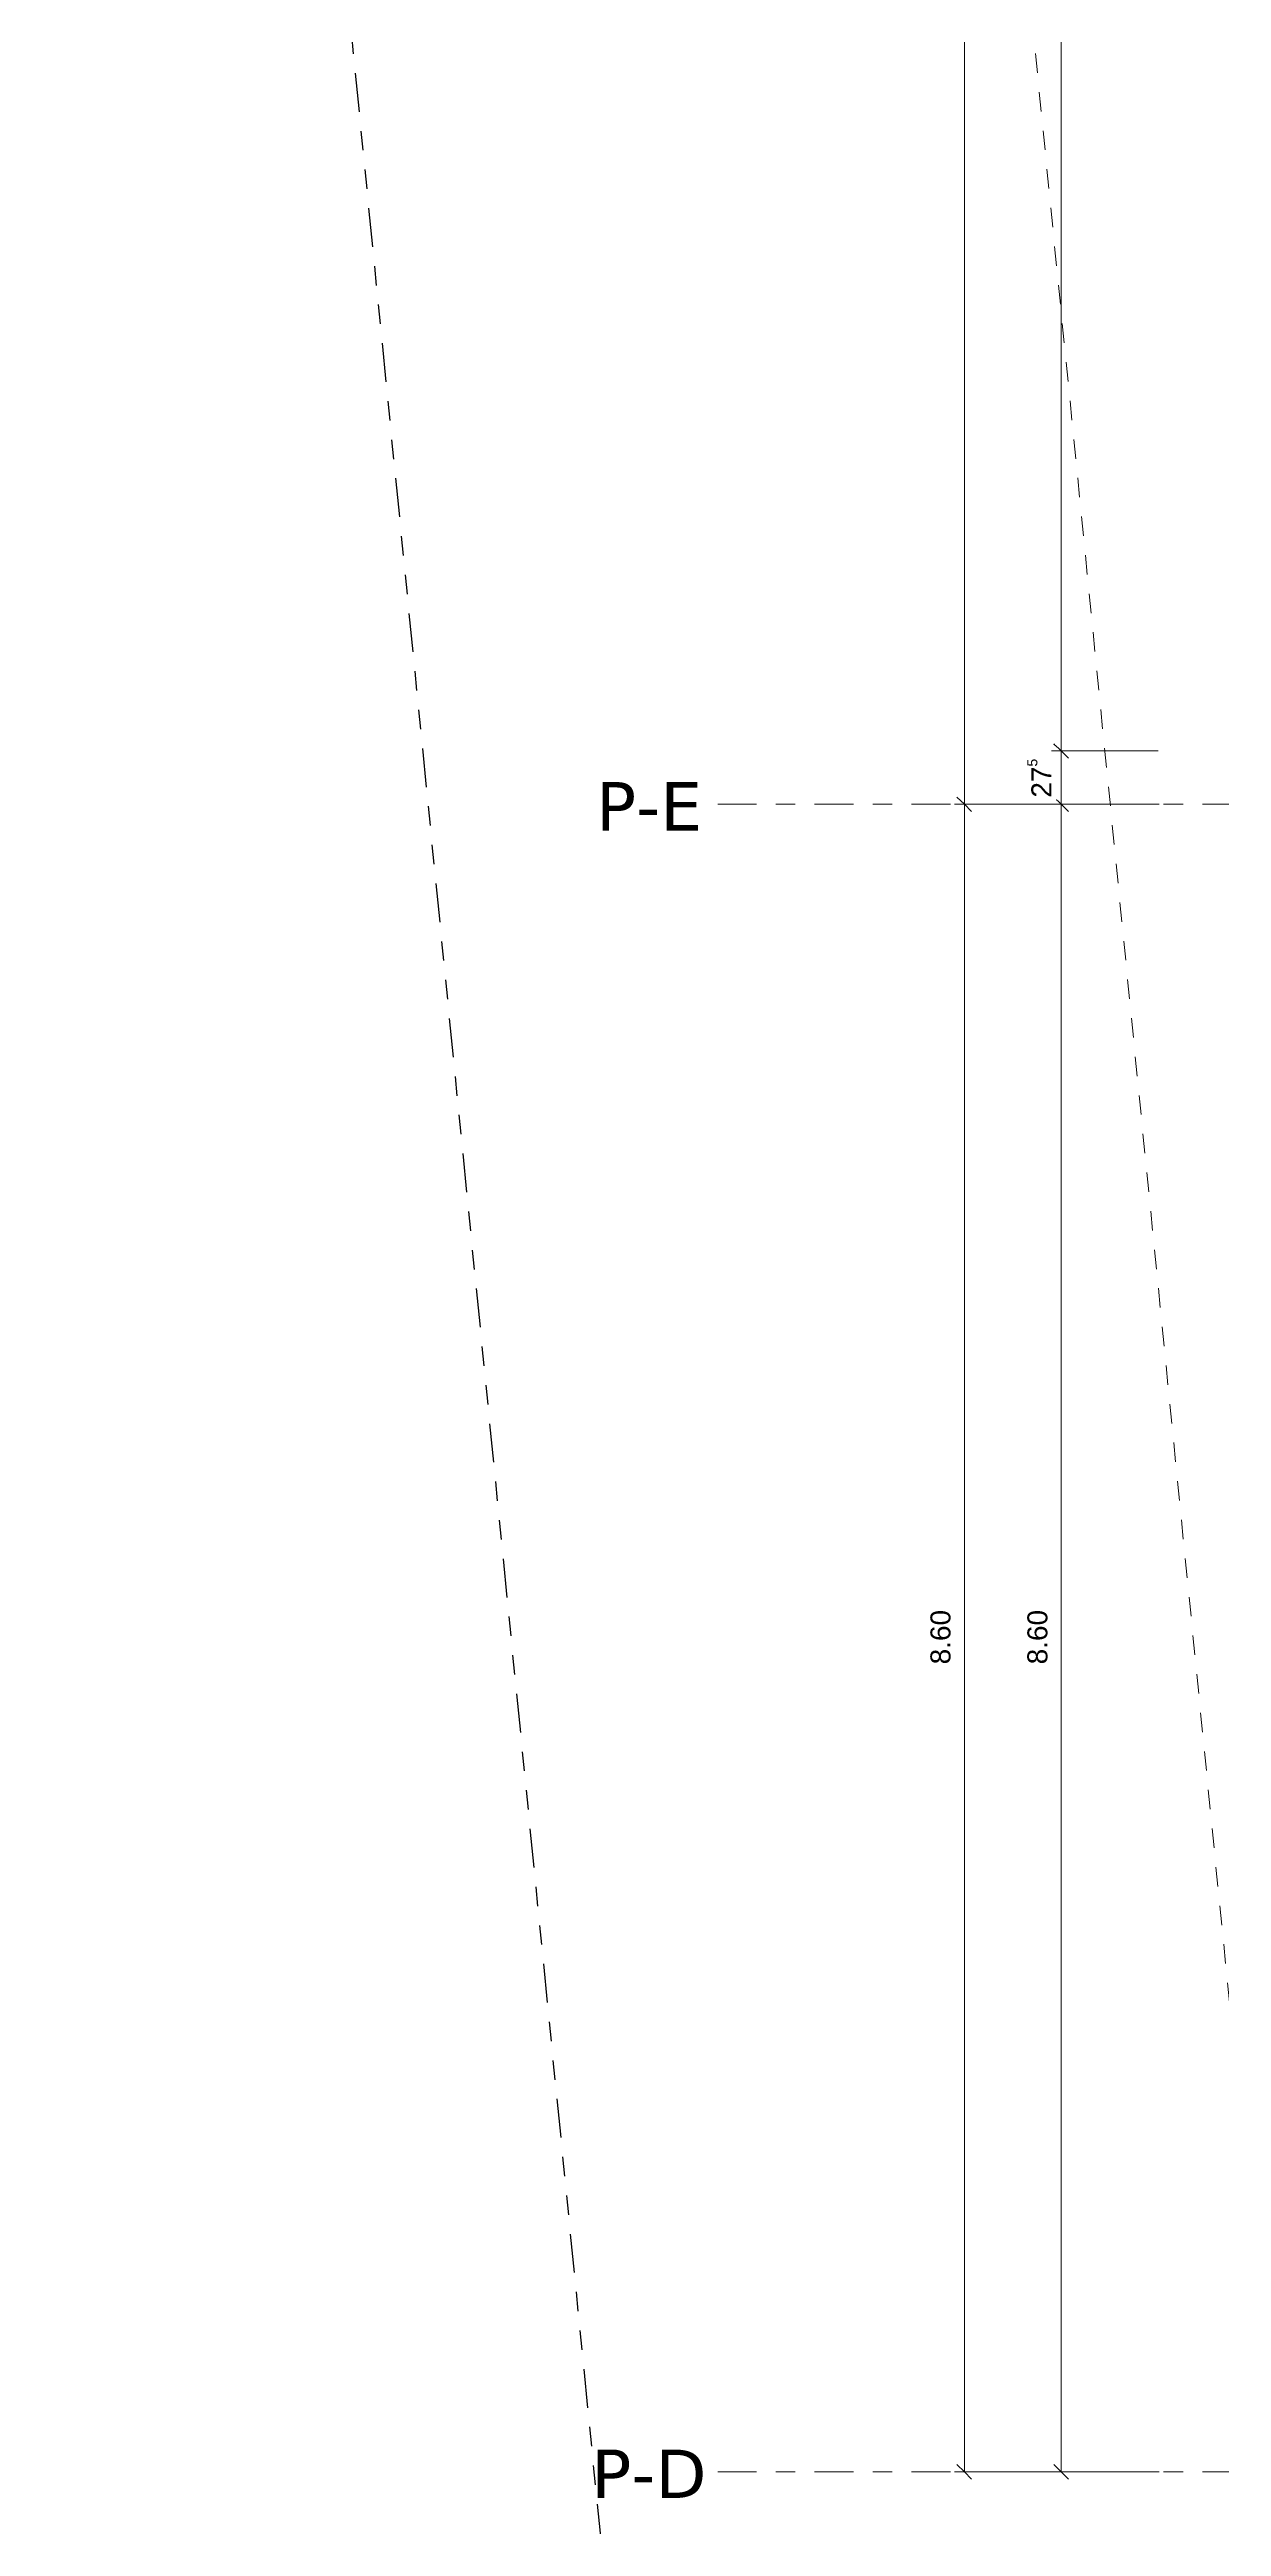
# Model space of a CAD drawing. Header units: metres. Extents: x -85.4 to -16.9, y -4 to 38.1.
# Drawn here: x -84.23 to -78.18, y 3.69 to 16.47 of the extents above; entities that cross this region are included whole.
import ezdxf

# ---------------------------------------------------------------- set-up
doc = ezdxf.new("R2010")
doc.units = ezdxf.units.M
for name, pattern in [('_Grundgrenze_', [0.45, 0.2, -0.05, 0.05, -0.05, 0.05, -0.05]), ('_Rasterlinie_', [0.375, 0.2, -0.05, 0.075, -0.05]), ('_Strichliert - Fein_', [0.15, 0.1, -0.05])]:
    doc.linetypes.add(name, pattern=pattern)
for name, color, linetype, lineweight in [('A-____-____-DIMS', 7, 'Continuous', 5), ('A-____-____-DIMS-50', 7, 'Continuous', 5), ('S-GRID-____-OTLN', 7, 'Continuous', 5)]:
    doc.layers.add(name, color=color, linetype=linetype, lineweight=lineweight)
for name, color, linetype, lineweight, true_color in [('A-DETL-____-OTLN', 5, 'Continuous', 9, 0x0000ff), ('C-PROP-LINE-OTLN', 7, '_Grundgrenze_', 25, 0x800000), ('S-GRID-____-IDEN', 7, 'Continuous', 9, 0x5555aa)]:
    doc.layers.add(name, color=color, linetype=linetype, lineweight=lineweight, true_color=true_color)
doc.styles.add('Arial_B', font='arial.ttf', dxfattribs={"height": 0.103175})
doc.styles.add('Verdana_B', font='verdana.ttf', dxfattribs={"height": 0.25})
doc.dimstyles.new('SUB_Rohbau_Aussen_Vermassung', dxfattribs={"dimscale": 0.3048, "dimtxt": 0.102026, "dimasz": 0.246063, "dimexe": 0.164042, "dimexo": 0.0625, "dimgap": 0.123031, "dimtad": 1, "dimrnd": 0.005, "dimzin": 0, "dimdsep": 46, "dimtxsty": 'Arial_B', "dimblk1": 'OBLIQUE', "dimblk2": 'OBLIQUE', "dimsah": 1, "dimcen": 0.09, "dimazin": 0, "dimtfac": 1, "dimtdec": 4, "dimtix": 1, "dimtmove": 0, "dimatfit": 3, "dimfxl": 1.64042, "dimfxlon": 1, "dimtvp": 1, "dimtfill": 1, "dimtolj": 1, "dimtzin": 0, "dimarcsym": 2})
doc.dimstyles.new('SUB_Rohbau_Aussen_Vermassung_1', dxfattribs={"dimscale": 0.3048, "dimtxt": 0.102026, "dimasz": 0.246063, "dimexe": 0.164042, "dimexo": 0.0625, "dimgap": 0.123031, "dimtad": 1, "dimdec": 1, "dimlfac": 100, "dimrnd": 0.5, "dimdsep": 46, "dimtxsty": 'Arial_B', "dimblk1": 'OBLIQUE', "dimblk2": 'OBLIQUE', "dimsah": 1, "dimcen": 0.09, "dimazin": 0, "dimtfac": 1, "dimtdec": 4, "dimtix": 1, "dimtmove": 0, "dimatfit": 3, "dimfxl": 1.64042, "dimfxlon": 1, "dimtvp": 1, "dimtfill": 1, "dimtolj": 1, "dimtzin": 0, "dimarcsym": 2})

# ---------------------------------------------------------------- blocks, each defined once
blk = doc.blocks.new('Family - ___-13919876--01_UG_OK_FFB_AF_lo')
at = {"layer": 'C-PROP-LINE-OTLN'}
blk.add_line((-80.687, -3.355), (-84.226, 32.196), dxfattribs=at)
blk = doc.blocks.new('DIMBLOCK2--01_UG_OK_FFB_AF_lo')
at = {"layer": 'A-____-____-DIMS-50'}
for p, q in [((-79.508, 21.177), (-79.546, 21.214)), ((-79.508, 21.177), (-79.558, 21.177)), ((-79.508, 21.177), (-79.508, 12.577)), ((-79.508, 21.177), (-79.471, 21.139)), ((-79.508, 21.177), (-79.008, 21.177)), ((-79.508, 12.577), (-79.558, 12.577)), ((-79.508, 12.577), (-79.546, 12.614)), ((-79.508, 12.577), (-79.471, 12.539)), ((-79.508, 12.577), (-79.008, 12.577))]:
    blk.add_line(p, q, dxfattribs=at)
at = {"layer": 'A-____-____-DIMS-50', "color": 0, "insert": (-79.683, 16.741), "char_height": 0.1032, "width": 0.32565, "attachment_point": 1, "rotation": 90, "line_spacing_factor": 0.941778, "style": 'Arial_B', "bg_fill": 3, "box_fill_scale": 1.25, "bg_fill_color": 256, "bg_fill_true_color": 13158600, "bg_fill_transparency": 0}
blk.add_mtext('8.60', dxfattribs=at)
blk = doc.blocks.new('_Oblique')
at = {"color": 0, "linetype": 'ByBlock', "lineweight": -2}
blk.add_line((-0.5, -0.5), (0.5, 0.5), dxfattribs=at)
blk = doc.blocks.new('DIMBLOCK3--01_UG_OK_FFB_AF_lo')
at = {"layer": 'A-____-____-DIMS-50'}
for p, q in [((-79.508, 12.577), (-79.558, 12.577)), ((-79.508, 12.577), (-79.546, 12.614)), ((-79.508, 12.577), (-79.508, 3.977)), ((-79.508, 12.577), (-79.471, 12.539)), ((-79.508, 12.577), (-79.008, 12.577)), ((-79.508, 3.977), (-79.558, 3.977)), ((-79.508, 3.977), (-79.546, 4.014)), ((-79.508, 3.977), (-79.471, 3.939)), ((-79.508, 3.977), (-79.008, 3.977))]:
    blk.add_line(p, q, dxfattribs=at)
at = {"layer": 'A-____-____-DIMS-50', "color": 0, "insert": (-79.683, 8.141), "char_height": 0.1032, "width": 0.32565, "attachment_point": 1, "rotation": 90, "line_spacing_factor": 0.941778, "style": 'Arial_B', "bg_fill": 3, "box_fill_scale": 1.25, "bg_fill_color": 256, "bg_fill_true_color": 13158600, "bg_fill_transparency": 0}
blk.add_mtext('8.60', dxfattribs=at)
blk = doc.blocks.new('DIMBLOCK4--01_UG_OK_FFB_AF_lo')
at = {"layer": 'A-____-____-DIMS-50'}
for p, q in [((-79.008, 12.577), (-79.058, 12.577)), ((-79.008, 12.577), (-79.046, 12.614)), ((-79.008, 3.977), (-79.008, 12.577)), ((-79.008, 12.577), (-78.971, 12.539)), ((-79.008, 12.577), (-78.504, 12.577)), ((-79.008, 3.977), (-79.058, 3.977)), ((-79.008, 3.977), (-79.046, 4.014)), ((-79.008, 3.977), (-78.971, 3.939)), ((-79.008, 3.977), (-78.504, 3.977))]:
    blk.add_line(p, q, dxfattribs=at)
at = {"layer": 'A-____-____-DIMS-50', "color": 0, "insert": (-79.183, 8.141), "char_height": 0.1032, "width": 0.32565, "attachment_point": 1, "rotation": 90, "line_spacing_factor": 0.941778, "style": 'Arial_B', "bg_fill": 3, "box_fill_scale": 1.25, "bg_fill_color": 256, "bg_fill_true_color": 13158600, "bg_fill_transparency": 0}
blk.add_mtext('8.60', dxfattribs=at)
blk = doc.blocks.new('DIMBLOCK5--01_UG_OK_FFB_AF_lo')
at = {"layer": 'A-____-____-DIMS-50'}
for p, q in [((-79.008, 12.852), (-79.058, 12.852)), ((-79.008, 12.852), (-79.046, 12.889)), ((-79.008, 12.577), (-79.008, 12.852)), ((-79.008, 12.852), (-78.971, 12.814)), ((-79.008, 12.852), (-78.508, 12.852)), ((-79.008, 12.577), (-79.058, 12.577)), ((-79.008, 12.577), (-79.046, 12.614)), ((-79.008, 12.577), (-78.971, 12.539)), ((-79.008, 12.577), (-78.504, 12.577))]:
    blk.add_line(p, q, dxfattribs=at)
at = {"layer": 'A-____-____-DIMS-50', "color": 0, "insert": (-79.183, 12.611), "char_height": 0.10317, "width": 0.24852, "attachment_point": 1, "rotation": 90, "line_spacing_factor": 0.941778, "style": 'Arial_B', "bg_fill": 3, "box_fill_scale": 1.25, "bg_fill_color": 256, "bg_fill_true_color": 13158600, "bg_fill_transparency": 0}
blk.add_mtext('27\\A2\\H0.5x;\\S5^  ;\\H2x;', dxfattribs=at)
blk = doc.blocks.new('DIMBLOCK6--01_UG_OK_FFB_AF_lo')
at = {"layer": 'A-____-____-DIMS-50'}
for p, q in [((-79.008, 21.177), (-79.046, 21.214)), ((-79.008, 21.177), (-79.058, 21.177)), ((-79.008, 12.852), (-79.008, 21.177)), ((-79.008, 21.177), (-78.971, 21.139)), ((-79.008, 21.177), (-78.504, 21.177)), ((-79.008, 12.852), (-79.058, 12.852)), ((-79.008, 12.852), (-79.046, 12.889)), ((-79.008, 12.852), (-78.971, 12.814)), ((-79.008, 12.852), (-78.508, 12.852))]:
    blk.add_line(p, q, dxfattribs=at)
at = {"layer": 'A-____-____-DIMS-50', "color": 0, "insert": (-79.183, 16.852), "char_height": 0.10317, "width": 0.38809, "attachment_point": 1, "rotation": 90, "line_spacing_factor": 0.941778, "style": 'Arial_B', "bg_fill": 3, "box_fill_scale": 1.25, "bg_fill_color": 256, "bg_fill_true_color": 13158600, "bg_fill_transparency": 0}
blk.add_mtext('8.32\\A2\\H0.5x;\\S5^  ;\\H2x;', dxfattribs=at)

msp = doc.modelspace()

# ---------------------------------------------------------------- linework, layer by layer
at = {"layer": 'A-DETL-____-OTLN', "color": 30, "linetype": '_Strichliert - Fein_', "true_color": 0xff8000}
msp.add_line((-80.2114, 27.1957), (-77.1697, -3.3553), dxfattribs=at)
at = {"layer": 'S-GRID-____-OTLN', "color": 8, "linetype": '_Rasterlinie_', "true_color": 0x808080}
for p, q in [((-80.7802, 12.5766), (-33.0021, 12.5766)), ((-80.7802, 3.9766), (-33.0021, 3.9766))]:
    msp.add_line(p, q, dxfattribs=at)

# ---------------------------------------------------------------- block references
at = {"layer": 'C-PROP-LINE-OTLN'}
msp.add_blockref('Family - ___-13919876--01_UG_OK_FFB_AF_lo', (0, 0), dxfattribs=at)

# ---------------------------------------------------------------- texts
at = {"layer": 'S-GRID-____-IDEN', "color": 8, "lineweight": 5, "true_color": 0x808080, "char_height": 0.25, "attachment_point": 1, "style": 'Verdana_B'}
for s, insert, width in [('P-E', (-81.4077, 12.6911), 0.789662), ('P-D', (-81.4324, 4.0911), 0.849789)]:
    msp.add_mtext(s, dxfattribs=dict(at, insert=insert, width=width))

# ---------------------------------------------------------------- next in the draw order: dimensions: what is measured, and where the dimension line sits
at = {"layer": 'A-____-____-DIMS'}
dim = msp.add_linear_dim(base=(-79.508, 12.5766), p1=(-79.008, 21.1766), p2=(-79.008, 12.5766), angle=90, dimstyle='SUB_Rohbau_Aussen_Vermassung', override={"dimpost": '<>', "dimfxl": 8.599996}, dxfattribs=at)
dim.commit()
dim.dimension.update_dxf_attribs({"geometry": 'DIMBLOCK2--01_UG_OK_FFB_AF_lo', "text_midpoint": (-79.5982, 16.8766)})

# ---------------------------------------------------------------- next in the draw order: dimensions: what is measured, and where the dimension line sits
dim = msp.add_linear_dim(base=(-79.508, 3.9766), p1=(-79.008, 12.5766), p2=(-79.008, 3.9766), angle=90, dimstyle='SUB_Rohbau_Aussen_Vermassung', override={"dimpost": '<>', "dimfxl": 8.600004}, dxfattribs=at)
dim.commit()
dim.dimension.update_dxf_attribs({"geometry": 'DIMBLOCK3--01_UG_OK_FFB_AF_lo', "text_midpoint": (-79.5982, 8.2766)})

# ---------------------------------------------------------------- next in the draw order: dimensions: what is measured, and where the dimension line sits
dim = msp.add_linear_dim(base=(-79.008, 12.5766), p1=(-78.5041, 3.9766), p2=(-78.5041, 12.5766), angle=90, dimstyle='SUB_Rohbau_Aussen_Vermassung', override={"dimpost": '<>', "dimfxl": 8.600004}, dxfattribs=at)
dim.commit()
dim.dimension.update_dxf_attribs({"geometry": 'DIMBLOCK4--01_UG_OK_FFB_AF_lo', "text_midpoint": (-79.0982, 8.2766)})

# ---------------------------------------------------------------- next in the draw order: dimensions: what is measured, and where the dimension line sits
dim = msp.add_linear_dim(base=(-79.008, 12.8516), p1=(-78.5041, 12.5766), p2=(-78.508, 12.8516), angle=90, text='\\A1;27\\Q;{\\A1;{\\H0.5x;\\S5^ ;}}', dimstyle='SUB_Rohbau_Aussen_Vermassung_1', override={"dimpost": '<>', "dimfxl": 0.275023}, dxfattribs=at)
dim.commit()
dim.dimension.update_dxf_attribs({"geometry": 'DIMBLOCK5--01_UG_OK_FFB_AF_lo', "text_midpoint": (-79.0973, 12.7141)})

# ---------------------------------------------------------------- next in the draw order: dimensions: what is measured, and where the dimension line sits
dim = msp.add_linear_dim(base=(-79.008, 21.1766), p1=(-78.508, 12.8516), p2=(-78.5041, 21.1766), angle=90, text='\\A1;8.32\\Q;{\\A1;{\\H0.5x;\\S5^ ;}}', dimstyle='SUB_Rohbau_Aussen_Vermassung', override={"dimpost": '<>', "dimfxl": 8.325001}, dxfattribs=at)
dim.commit()
dim.dimension.update_dxf_attribs({"geometry": 'DIMBLOCK6--01_UG_OK_FFB_AF_lo', "text_midpoint": (-79.0982, 17.0141)})

doc.saveas('drawing.dxf')
